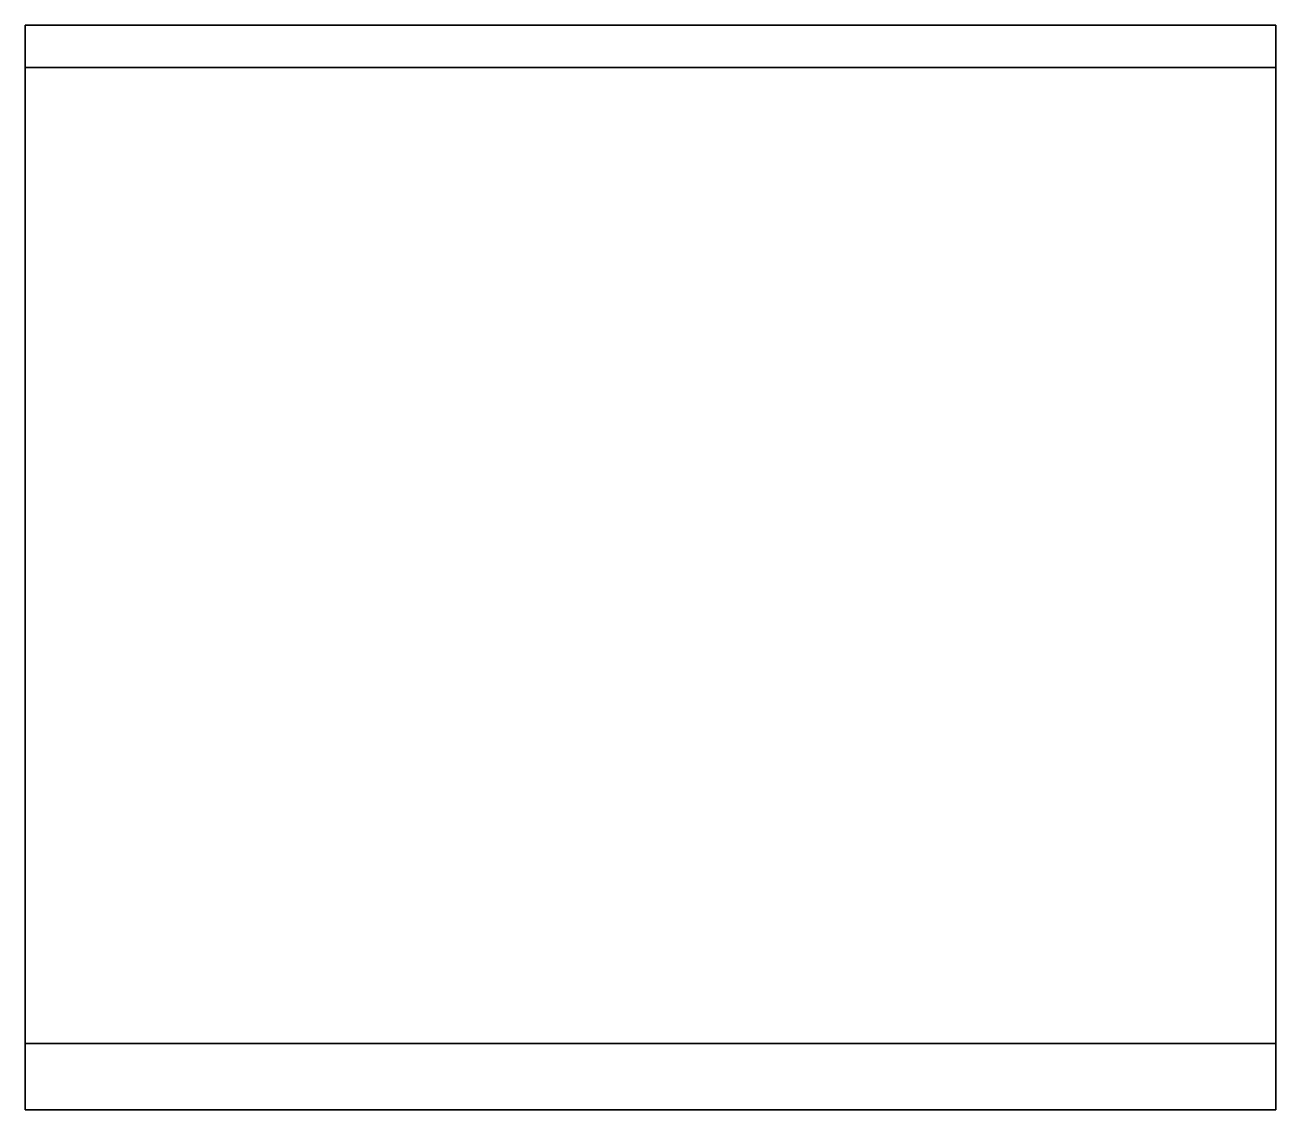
# Model space of a CAD drawing. Extents: x -2.07 to 2.07, y 0 to 3.59.
import ezdxf

# ---------------------------------------------------------------- set-up
doc = ezdxf.new("R2010")
doc.units = 0
doc.layers.add('RAMP', color=3, linetype='CONTINUOUS')

msp = doc.modelspace()

# ---------------------------------------------------------------- linework, layer by layer
at = {"layer": 'RAMP'}
for points in [[(-2.07, 3.59, 3.16), (-2.07, 0.22), (-2.07, 3.45, 3.32), (-2.07, 3.59, 3.32)], [(2.07, 3.59, 3.32), (2.07, 3.59, 3.16), (-2.07, 3.59, 3.16), (-2.07, 3.59, 3.32)], [(2.07, 3.59, 3.16), (2.07, 0.22), (-2.07, 0.22), (-2.07, 3.59, 3.16)], [(-2.07, 3.59, 3.32), (-2.07, 3.45, 3.32), (2.07, 3.45, 3.32), (2.07, 3.59, 3.32)], [(2.07, 3.45, 3.32), (2.07, 0.22), (2.07, 3.59, 3.16), (2.07, 3.59, 3.32)], [(-2.07, 0.22), (-2.07, 0), (-2.07, 0, 0.15), (-2.07, 3.45, 3.32)], [(-2.07, 3.45, 3.32), (-2.07, 0, 0.15), (2.07, 0, 0.15), (2.07, 3.45, 3.32)], [(2.07, 0, 0.15), (2.07, 0), (2.07, 0.22), (2.07, 3.45, 3.32)], [(-2.07, 3.27, 3.15), (-2.07, 2.16, 3.1), (-2.07, 2.16, 2.13), (-2.07, 3.27, 3.15)], [(-2.07, 3.27, 3.15), (-2.07, 2.16, 2.13), (-2.07, 2.16, 3.1), (-2.07, 3.27, 3.15)], [(2.07, 3.27, 3.15), (2.07, 2.16, 2.13), (2.07, 2.16, 3.1), (2.07, 3.27, 3.15)], [(2.07, 3.27, 3.15), (2.07, 2.16, 3.1), (2.07, 2.16, 2.13), (2.07, 3.27, 3.15)], [(2.07, 0.22), (2.07, 0), (-2.07, 0), (-2.07, 0.22)], [(-2.07, 0, 0.15), (-2.07, 0), (2.07, 0), (2.07, 0, 0.15)]]:
    msp.add_3dface(points, dxfattribs=at)

doc.saveas('drawing.dxf')
